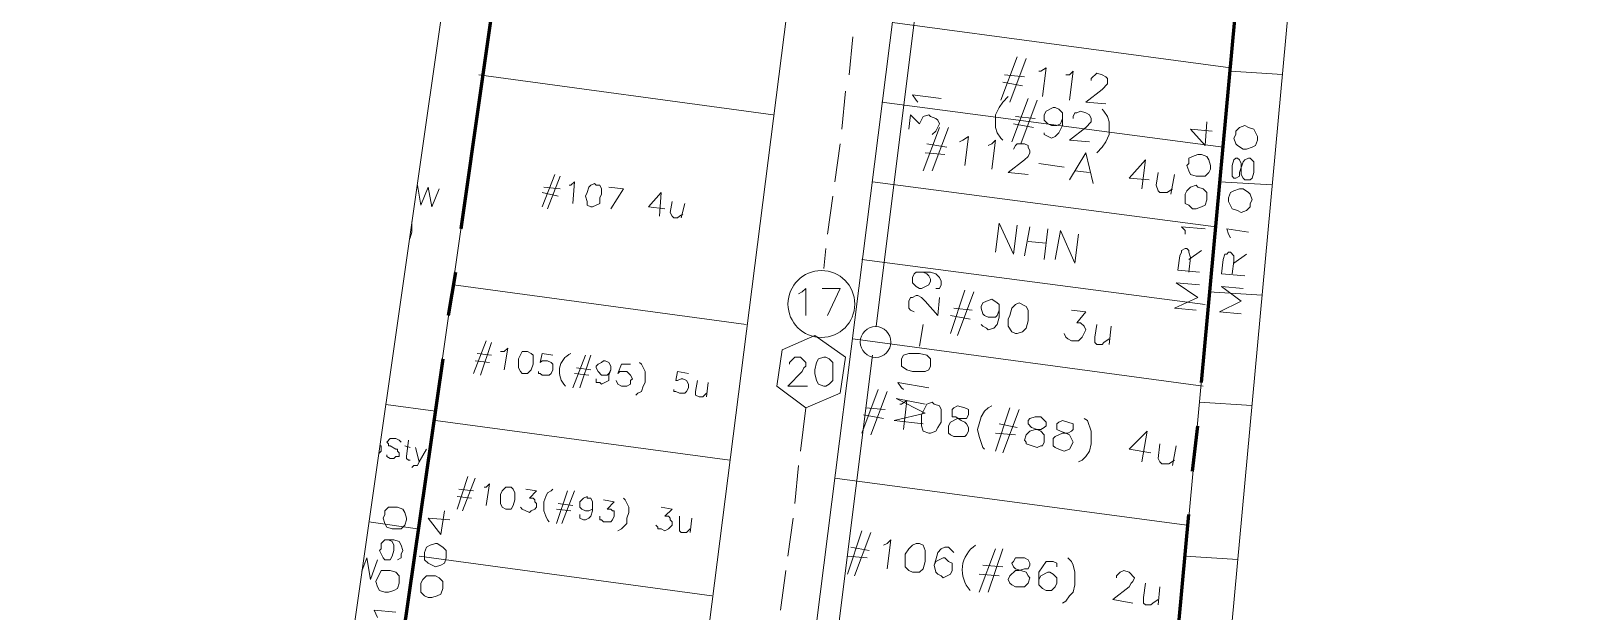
# Model space of a CAD drawing. Header units: millimetres. Extents: x 3.6 to 37.8, y 0.6 to 28.7.
# Drawn here: x 12.4 to 15.951, y 11.814 to 13.152 of the extents above; entities that cross this region are included whole.
import ezdxf

# ---------------------------------------------------------------- set-up
doc = ezdxf.new("R2010")
doc.units = ezdxf.units.MM
for name, color, linetype in [('PDF_0', 7, 'Continuous'), ('PDF_S45$BOUNDARY-NODE', 3, 'Continuous'), ('PDF_S45$NAME-LANDMARK', 7, 'Continuous'), ('PDF_S45$Passives-TapOffs', 7, 'Continuous'), ('PDF_S45$POLE', 7, 'Continuous'), ('PDF_S45$strand', 7, 'Continuous')]:
    doc.layers.add(name, color=color, linetype=linetype)
for name, color, linetype, true_color in [('PDF_S45$Actives-NodeReceiver', 104, 'Continuous', 0x009525), ('PDF_S45$Cable-565', 23, 'Continuous', 0xdd8a6e), ('PDF_S45$LOTS', 254, 'Continuous', 0xdcdcdc), ('PDF_S45$ROAD', 8, 'Continuous', 0x808080), ('PDF_S45$SDU', 157, 'Continuous', 0x396472)]:
    doc.layers.add(name, color=color, linetype=linetype, true_color=true_color)

msp = doc.modelspace()

# ---------------------------------------------------------------- linework, layer by layer
at = {"layer": 'PDF_0', "lineweight": 9}
msp.add_lwpolyline([(12.3998, 5.3399), (12.8251, 9.1845), (12.5415, 9.0928), (12.5707, 9.7141), (12.6541, 10.0018), (12.7125, 10.4522), (12.9669, 10.5272), (13.3713, 13.3544), (13.5548, 14.6387), (14.2678, 14.5344), (14.543, 14.672), (15.4271, 14.5553), (15.3145, 13.3293), (15.1185, 11.2069), (15.4271, 11.307), (16.7864, 11.7448), (16.8156, 13.3418), (16.8323, 14.1591), (17.562, 14.4093), (17.9123, 13.3919), (18.6045, 12.4203), (19.3425, 12.487), (20.0848, 12.5537)], dxfattribs=at)
at = {"layer": 'PDF_S45$Actives-NodeReceiver', "lineweight": 18}
for points in [[(15.1143, 12.9415), (15.1101, 12.8873), (15.0768, 12.9249), (15.1268, 12.9207)], [(15.0643, 12.683), (15.0643, 12.6914), (15.0559, 12.6997), (15.1101, 12.6955)], [(15.1685, 12.6747), (15.1644, 12.683), (15.1602, 12.6955), (15.2102, 12.6872)], [(15.0976, 12.5954), (15.0476, 12.5996), (15.0518, 12.633), (15.0559, 12.6413), (15.0559, 12.6455), (15.0643, 12.6497), (15.0684, 12.6497), (15.0726, 12.6455), (15.0726, 12.6413), (15.0768, 12.6288), (15.0726, 12.5954)], [(15.1018, 12.6455), (15.0726, 12.6246)], [(15.2019, 12.5871), (15.1477, 12.5913), (15.1518, 12.6246), (15.156, 12.6371), (15.1602, 12.6371), (15.1644, 12.6413), (15.1685, 12.6413), (15.1769, 12.633), (15.1769, 12.6205), (15.1727, 12.5913)], [(15.2061, 12.6371), (15.1769, 12.6163)], [(15.0893, 12.5079), (15.0393, 12.512), (15.0935, 12.5371), (15.0434, 12.5704), (15.0976, 12.5663)], [(15.1935, 12.4995), (15.1435, 12.5037), (15.1935, 12.5287), (15.1477, 12.5621), (15.1977, 12.5579)], [(13.3546, 12.045), (13.3463, 11.9908), (13.3171, 12.0283), (13.3672, 12.0242)], [(13.2254, 11.9783), (13.2379, 11.9783), (13.2504, 11.9741), (13.2546, 11.9658), (13.2587, 11.9533), (13.2546, 11.945), (13.2546, 11.9366), (13.2462, 11.9324)], [(13.2004, 11.799), (13.192, 11.8157), (13.2421, 11.8115)]]:
    msp.add_lwpolyline(points, dxfattribs=at)
for points in [[(15.1769, 12.904), (15.181, 12.9124), (15.181, 12.9207), (15.1894, 12.929), (15.2019, 12.9332), (15.2102, 12.929), (15.2227, 12.9249), (15.2311, 12.9082), (15.2311, 12.8998), (15.2269, 12.8873), (15.2186, 12.8832), (15.2061, 12.879), (15.1977, 12.879), (15.1852, 12.8873), (15.181, 12.8915)], [(15.0684, 12.8415), (15.0726, 12.8456), (15.0726, 12.8581), (15.081, 12.8623), (15.0935, 12.8665), (15.1018, 12.8665), (15.1143, 12.8623), (15.1185, 12.854), (15.1227, 12.8415), (15.1227, 12.8331), (15.1185, 12.8248), (15.1101, 12.8164), (15.0893, 12.8164), (15.0768, 12.8206), (15.0726, 12.829)], [(15.1727, 12.8164), (15.1727, 12.8415), (15.1769, 12.854), (15.181, 12.8581), (15.1852, 12.8581), (15.1894, 12.854), (15.1935, 12.8456), (15.1935, 12.8206), (15.1977, 12.8123), (15.2019, 12.8081), (15.2144, 12.8081), (15.2186, 12.8123), (15.2227, 12.8248), (15.2227, 12.8498), (15.2144, 12.8581), (15.2102, 12.8581), (15.2019, 12.854), (15.1977, 12.8498), (15.1894, 12.8248), (15.1894, 12.8164), (15.181, 12.8123), (15.1769, 12.8123)], [(15.0643, 12.7539), (15.0643, 12.7747), (15.0684, 12.7831), (15.0768, 12.7914), (15.0893, 12.7956), (15.0935, 12.7914), (15.106, 12.7873), (15.1143, 12.7789), (15.1143, 12.7622), (15.1101, 12.7497), (15.1018, 12.7456), (15.0893, 12.7414), (15.081, 12.7414), (15.0726, 12.7497)], [(15.1644, 12.7581), (15.1644, 12.7664), (15.1685, 12.7789), (15.1769, 12.7831), (15.1894, 12.7873), (15.1977, 12.7873), (15.2102, 12.7789), (15.2144, 12.7747), (15.2186, 12.7622), (15.2144, 12.7539), (15.2144, 12.7456), (15.2061, 12.7372), (15.1935, 12.733), (15.1852, 12.7372), (15.1727, 12.7414)], [(13.2129, 12.0283), (13.217, 12.0367), (13.217, 12.045), (13.2254, 12.0534), (13.2462, 12.0534), (13.2587, 12.0492), (13.2629, 12.0409), (13.2671, 12.0283), (13.2671, 12.0242), (13.2629, 12.0117), (13.2546, 12.0033), (13.2337, 12.0033), (13.2212, 12.0075), (13.217, 12.0158)], [(13.2337, 11.9741), (13.2379, 11.9658), (13.2379, 11.9533), (13.2337, 11.9408), (13.2296, 11.9324), (13.217, 11.9324), (13.2129, 11.9366), (13.2045, 11.9533), (13.2087, 11.9575), (13.2087, 11.97), (13.217, 11.9783), (13.2254, 11.9783)], [(13.3088, 11.9324), (13.3088, 11.9491), (13.3129, 11.9616), (13.3213, 11.9658), (13.3338, 11.97), (13.338, 11.97), (13.3505, 11.9616), (13.3588, 11.9533), (13.3588, 11.9366), (13.3546, 11.9241), (13.3463, 11.9199), (13.3338, 11.9158), (13.3171, 11.9241)], [(13.1962, 11.8824), (13.2087, 11.9074), (13.2296, 11.9074), (13.2421, 11.9033), (13.2504, 11.8949), (13.2504, 11.8782), (13.2462, 11.8657), (13.2379, 11.8616), (13.2254, 11.8574), (13.217, 11.8574), (13.2045, 11.8616), (13.2004, 11.8699)], [(13.3004, 11.8574), (13.3004, 11.8782), (13.3046, 11.8866), (13.3129, 11.8949), (13.3338, 11.8949), (13.3421, 11.8907), (13.3505, 11.8824), (13.3505, 11.8657), (13.3463, 11.8532), (13.338, 11.849), (13.3255, 11.8449), (13.3171, 11.8449), (13.3088, 11.849)]]:
    msp.add_lwpolyline(points, close=True, dxfattribs=at)
at = {"layer": 'PDF_S45$BOUNDARY-NODE', "lineweight": 60}
for points in [[(13.4839, 13.3377), (13.3922, 12.6955)], [(15.1018, 12.3411), (15.1935, 13.3377)], [(13.3797, 12.5954), (13.363, 12.4954)], [(13.3505, 12.3953), (13.2045, 11.382)], [(16.9115, 12.3786), (16.899, 11.724), (16.874, 11.2861), (16.5112, 11.1694), (16.1568, 11.0568), (15.8357, 10.9567), (15.2311, 10.7607), (15.2811, 11.136), (14.9809, 11.0401), (15.0726, 12.0367)], [(15.081, 12.1368), (15.0935, 12.241)]]:
    msp.add_lwpolyline(points, dxfattribs=at)
at = {"layer": 'PDF_S45$Cable-565', "lineweight": 13}
for points in [[(14.297, 13.1375), (14.2887, 13.05)], [(14.2803, 13.0124), (14.272, 12.9249)], [(14.2678, 12.8915), (14.2553, 12.8039)], [(14.2512, 12.7706), (14.2387, 12.683)], [(14.2345, 12.6497), (14.2303, 12.6038)], [(14.1886, 12.2827), (14.1761, 12.1826)], [(14.1719, 12.1493), (14.1636, 12.0617)], [(14.1594, 12.0283), (14.1469, 11.9408)], [(14.1427, 11.9074), (14.1302, 11.8157)]]:
    msp.add_lwpolyline(points, dxfattribs=at)
at = {"layer": 'PDF_S45$LOTS', "lineweight": 0}
for points in [[(13.0711, 10.4355), (13.4839, 13.3377)], [(14.9809, 11.0401), (15.1935, 13.3377)], [(15.1685, 13.0666), (14.3888, 13.1709)], [(14.1136, 12.9582), (13.4339, 13.05)], [(15.2887, 13.0508), (15.1685, 13.0583)], [(15.1518, 12.8832), (14.3637, 12.9874)], [(15.1352, 12.6997), (14.3429, 12.8039)], [(15.2653, 12.7964), (15.1435, 12.8039)], [(15.1101, 12.5204), (14.3179, 12.6246)], [(15.2418, 12.5421), (15.1185, 12.5496)], [(15.106, 12.3327), (14.297, 12.4412)], [(13.3338, 12.2744), (13.2191, 12.2904)], [(15.2183, 12.2879), (15.0976, 12.2952)], [(14.0135, 12.1618), (13.3338, 12.2535)], [(15.0684, 12.0117), (14.2553, 12.1201)], [(13.2921, 12.0033), (13.1804, 12.0195)], [(13.9718, 11.849), (13.2963, 11.9408)], [(15.1855, 11.933), (15.0643, 11.9408)]]:
    msp.add_lwpolyline(points, dxfattribs=at)
msp.add_lwpolyline([(13.3755, 12.5663), (14.051, 12.4745)], close=True, dxfattribs=at)
at = {"layer": 'PDF_S45$NAME-LANDMARK', "lineweight": 0}
msp.add_lwpolyline([(13.2795, 12.7124), (13.2796, 12.7122), (13.2796, 12.6872), (13.2754, 12.6747), (13.2739, 12.6731)], dxfattribs=at)
at = {"layer": 'PDF_S45$Passives-TapOffs', "lineweight": 9}
for points in [[(14.1719, 12.5454), (14.1803, 12.5496), (14.1886, 12.5579), (14.1886, 12.4954)], [(14.2261, 12.5579), (14.2678, 12.5579), (14.2387, 12.4954)], [(14.1511, 12.3828), (14.1511, 12.387), (14.1636, 12.3995), (14.1761, 12.3995), (14.1886, 12.387), (14.1886, 12.3786), (14.1844, 12.3744), (14.1803, 12.3661), (14.1469, 12.3327), (14.1928, 12.3327)]]:
    msp.add_lwpolyline(points, dxfattribs=at)
for points in [[(14.2678, 12.3161), (14.1886, 12.2827), (14.1219, 12.3327), (14.1344, 12.4161), (14.2095, 12.4495), (14.2803, 12.3995)], [(14.2303, 12.3995), (14.2345, 12.3995), (14.2428, 12.3953), (14.2512, 12.387), (14.2512, 12.3453), (14.2428, 12.3369), (14.2345, 12.3327), (14.2303, 12.3327), (14.2178, 12.3369), (14.2136, 12.3453), (14.2095, 12.3619), (14.2095, 12.3703), (14.2136, 12.387), (14.2178, 12.3953)]]:
    msp.add_lwpolyline(points, close=True, dxfattribs=at)
msp.add_circle((14.2246, 12.5218), 0.0771, dxfattribs=at)
at = {"layer": 'PDF_S45$POLE', "lineweight": 0}
for points in [[(14.468, 12.5913), (14.4722, 12.5871), (14.4763, 12.5788), (14.4763, 12.5746), (14.4722, 12.5663), (14.4555, 12.5579), (14.4513, 12.5579), (14.443, 12.5621), (14.4346, 12.5704), (14.4346, 12.5829), (14.4388, 12.5913), (14.443, 12.5954), (14.4597, 12.5954)], [(14.4096, 12.3786), (14.4096, 12.3953), (14.4138, 12.4036), (14.4263, 12.4078), (14.4513, 12.4078), (14.468, 12.4036), (14.4763, 12.3953), (14.4763, 12.3786), (14.4722, 12.3703), (14.4638, 12.3661), (14.4346, 12.3661), (14.4221, 12.3703)]]:
    msp.add_lwpolyline(points, close=True, dxfattribs=at)
for points in [[(14.4597, 12.5954), (14.4763, 12.5954), (14.4888, 12.5913), (14.4972, 12.5829), (14.5014, 12.5746), (14.5014, 12.5663), (14.4972, 12.5579), (14.4888, 12.5579)], [(14.4388, 12.5037), (14.4305, 12.5079), (14.4263, 12.512), (14.4263, 12.5287), (14.4305, 12.5371), (14.4346, 12.5371), (14.443, 12.5412), (14.4471, 12.5412), (14.4555, 12.5371), (14.4638, 12.5287), (14.493, 12.4954), (14.4972, 12.5371)], [(14.4597, 12.4745), (14.4513, 12.4245)], [(14.4138, 12.3244), (14.4096, 12.3286), (14.4013, 12.3411), (14.4722, 12.3286)], [(14.4597, 12.2452), (14.3929, 12.2535), (14.4638, 12.2702), (14.3971, 12.3036), (14.4638, 12.291)]]:
    msp.add_lwpolyline(points, dxfattribs=at)
msp.add_circle((14.3497, 12.4342), 0.0354, dxfattribs=at)
at = {"layer": 'PDF_S45$ROAD', "lineweight": 0}
for points in [[(14.1636, 13.3377), (13.78, 10.3229)], [(14.0427, 10.4355), (14.4096, 13.3377)]]:
    msp.add_lwpolyline(points, dxfattribs=at)
at = {"layer": 'PDF_S45$SDU', "lineweight": 0}
for points in [[(14.639, 12.9916), (14.6765, 13.0917)], [(14.6598, 12.9874), (14.6973, 13.0875)], [(14.689, 13.0249), (14.6431, 13.0333)], [(14.6932, 13.0458), (14.6473, 13.05)], [(14.7265, 13.0583), (14.7307, 13.0583), (14.7432, 13.0666), (14.7349, 12.9999)], [(14.7891, 13.05), (14.7974, 13.05), (14.8057, 13.0583), (14.7974, 12.9916)], [(14.8474, 13.0374), (14.8474, 13.0416), (14.86, 13.0541), (14.8725, 13.05), (14.8808, 13.0458), (14.885, 13.0416), (14.885, 13.0291), (14.8725, 13.0166), (14.8349, 12.9874), (14.8808, 12.9832)], [(14.6431, 12.8998), (14.639, 12.904), (14.6306, 12.9165), (14.6264, 12.929), (14.6264, 12.9582), (14.6348, 12.9749), (14.6431, 12.9874), (14.6556, 12.9999)], [(14.664, 12.8957), (14.7015, 12.9957)], [(14.6848, 12.8915), (14.7224, 12.9916)], [(14.8057, 12.9499), (14.8057, 12.9541), (14.8099, 12.9624), (14.8141, 12.9624), (14.8224, 12.9666), (14.8349, 12.9624), (14.8433, 12.9582), (14.8474, 12.9499), (14.8474, 12.9415), (14.8349, 12.929), (14.7974, 12.8998), (14.8433, 12.8957)], [(14.8725, 12.9707), (14.8766, 12.9666), (14.885, 12.9541), (14.8891, 12.9415), (14.8891, 12.9124), (14.8808, 12.8957), (14.8725, 12.8832), (14.86, 12.8707)], [(14.4597, 12.829), (14.4972, 12.929)], [(14.4805, 12.829), (14.518, 12.929)], [(14.714, 12.929), (14.6681, 12.9374)], [(14.7182, 12.9499), (14.6723, 12.9541)], [(14.7807, 12.9499), (14.7807, 12.9332), (14.7724, 12.9165), (14.764, 12.9082), (14.7557, 12.904), (14.739, 12.9124), (14.739, 12.9165)], [(14.5139, 12.8832), (14.468, 12.8915)], [(14.543, 12.8957), (14.5514, 12.8998), (14.5639, 12.9082), (14.5556, 12.8415)], [(14.6098, 12.8873), (14.6181, 12.8915), (14.6264, 12.8998), (14.6181, 12.8331)], [(14.6681, 12.879), (14.6723, 12.8873), (14.6765, 12.8915), (14.6932, 12.8915), (14.7015, 12.8873), (14.7015, 12.8832), (14.7057, 12.8748), (14.7057, 12.8707), (14.7015, 12.8623), (14.6932, 12.854), (14.6556, 12.8248), (14.7015, 12.8206)], [(14.5097, 12.8665), (14.4638, 12.8707)], [(14.7974, 12.8081), (14.8349, 12.8707), (14.8516, 12.7998)], [(13.5798, 12.7456), (13.609, 12.8206)], [(14.7849, 12.8373), (14.7265, 12.8456)], [(14.8433, 12.8248), (14.8099, 12.829)], [(14.9809, 12.8081), (14.935, 12.8123), (14.9725, 12.854), (14.9642, 12.7873)], [(15.0351, 12.7873), (15.0226, 12.7789), (15.0059, 12.7789), (15.0017, 12.7831), (14.9976, 12.7956), (15.0017, 12.8248)], [(15.0309, 12.7747), (15.0393, 12.8206)], [(13.3421, 12.7873), (13.3255, 12.7456), (13.3171, 12.7914), (13.3004, 12.7497), (13.2921, 12.7956)], [(13.6215, 12.7873), (13.584, 12.7914)], [(13.5923, 12.7414), (13.6215, 12.8164)], [(13.6424, 12.7956), (13.6465, 12.7956), (13.6549, 12.8039), (13.6507, 12.7539)], [(13.7341, 12.7914), (13.7675, 12.7873), (13.7383, 12.7414)], [(13.6173, 12.7706), (13.5798, 12.7789)], [(13.8634, 12.7414), (13.8258, 12.7456), (13.855, 12.7789), (13.8509, 12.7247)], [(13.9051, 12.7289), (13.8967, 12.7247), (13.8926, 12.7205), (13.8842, 12.7205), (13.88, 12.7247), (13.8759, 12.733), (13.88, 12.7581)], [(13.9009, 12.7205), (13.9092, 12.7539)], [(14.6264, 12.6413), (14.6348, 12.708), (14.6681, 12.6371), (14.6765, 12.7039)], [(14.6932, 12.633), (14.7057, 12.6997)], [(14.739, 12.6246), (14.7474, 12.6955)], [(14.764, 12.6246), (14.7766, 12.6914), (14.8099, 12.6163), (14.8183, 12.683)], [(14.7432, 12.6622), (14.7015, 12.6663)], [(14.5222, 12.4537), (14.5556, 12.5537)], [(14.5389, 12.4495), (14.5764, 12.5496)], [(14.5722, 12.5079), (14.5305, 12.512)], [(14.6348, 12.5079), (14.6348, 12.4912), (14.6306, 12.4745), (14.6223, 12.4662), (14.6098, 12.462), (14.6056, 12.4662), (14.5973, 12.4704), (14.5931, 12.4745)], [(14.8016, 12.5079), (14.8349, 12.5037), (14.8141, 12.4787), (14.8224, 12.4787), (14.8308, 12.4704), (14.8349, 12.462), (14.8266, 12.4453), (14.8183, 12.437), (14.8016, 12.437), (14.7932, 12.4412), (14.7891, 12.4453), (14.7849, 12.4537)], [(14.5681, 12.487), (14.5222, 12.4954)], [(14.8891, 12.4412), (14.8766, 12.4328), (14.8725, 12.4287), (14.86, 12.4287), (14.8558, 12.4328), (14.8558, 12.4453), (14.86, 12.4745)], [(14.8891, 12.4287), (14.8933, 12.4704)], [(14.3179, 12.2243), (14.3554, 12.3244)], [(14.3387, 12.2202), (14.3763, 12.3202)], [(14.4054, 12.291), (14.4096, 12.291), (14.4221, 12.2994), (14.4138, 12.2327)], [(14.6014, 12.1868), (14.5973, 12.191), (14.5889, 12.216), (14.5847, 12.2327), (14.5889, 12.2452), (14.5931, 12.2619), (14.6014, 12.2744), (14.6098, 12.2827), (14.6181, 12.2869)], [(14.3679, 12.2577), (14.322, 12.266)], [(14.3721, 12.2785), (14.3262, 12.2827)], [(14.6264, 12.1826), (14.6598, 12.2827)], [(14.6431, 12.1785), (14.6807, 12.2785)], [(14.8308, 12.2577), (14.8391, 12.2535), (14.8474, 12.2285), (14.8474, 12.1993), (14.8433, 12.1826), (14.8349, 12.1701), (14.8266, 12.1618), (14.8183, 12.1576)], [(13.2085, 12.216), (13.2087, 12.216), (13.2084, 12.2156)], [(14.6723, 12.2202), (14.6264, 12.2243)], [(14.6765, 12.2368), (14.6348, 12.2452)], [(14.9851, 12.1785), (14.935, 12.1868), (14.9767, 12.2285), (14.9642, 12.1576)], [(13.2055, 12.1951), (13.2087, 12.1951), (13.2087, 12.1826), (13.2029, 12.1768)], [(13.2212, 12.1743), (13.2212, 12.1701), (13.2296, 12.166), (13.2379, 12.166), (13.2421, 12.1701), (13.2504, 12.1701), (13.2504, 12.1785), (13.2462, 12.1826), (13.2462, 12.1868), (13.2421, 12.1868), (13.2296, 12.1951), (13.2254, 12.1951), (13.2254, 12.1993), (13.2212, 12.2035), (13.2296, 12.2118), (13.2421, 12.2118), (13.2504, 12.2077), (13.2546, 12.2035)], [(13.2754, 12.191), (13.2629, 12.1951)], [(13.2754, 12.1618), (13.2713, 12.1618), (13.2671, 12.166), (13.2671, 12.1701), (13.2713, 12.2077)], [(13.3129, 12.1868), (13.2963, 12.1576), (13.2879, 12.191)], [(15.0393, 12.1618), (15.0267, 12.1534), (15.0101, 12.1534), (15.0059, 12.1576), (15.0017, 12.166), (15.0059, 12.1993)], [(15.0351, 12.1493), (15.0434, 12.1951)], [(13.2963, 12.1576), (13.2921, 12.1493), (13.2838, 12.1493), (13.2796, 12.1451)], [(13.3838, 12.0492), (13.4089, 12.1243)], [(13.3963, 12.045), (13.4255, 12.1201)], [(13.4172, 12.0742), (13.3838, 12.0784)], [(13.4214, 12.0909), (13.388, 12.0951)], [(13.4464, 12.0992), (13.4506, 12.0992), (13.4589, 12.1076), (13.4506, 12.0575)], [(13.5423, 12.0951), (13.5673, 12.0909), (13.5506, 12.0742), (13.559, 12.0742), (13.5631, 12.07), (13.5631, 12.0659), (13.5673, 12.0617), (13.5673, 12.0534), (13.5631, 12.0492), (13.5548, 12.045), (13.5506, 12.0409), (13.5339, 12.0492), (13.5298, 12.0534)], [(13.5965, 12.02), (13.5923, 12.0242), (13.5882, 12.0325), (13.584, 12.045), (13.584, 12.0659), (13.5882, 12.0784), (13.5923, 12.0867), (13.6007, 12.0909), (13.6048, 12.0951)], [(13.6132, 12.0158), (13.6382, 12.0909)], [(13.6257, 12.0158), (13.6549, 12.0909)], [(13.6966, 12.0492), (13.6966, 12.0659), (13.6924, 12.0742), (13.6841, 12.0742), (13.6841, 12.0784), (13.6757, 12.0742), (13.6674, 12.0659), (13.6674, 12.0534), (13.6716, 12.0492), (13.6799, 12.045), (13.6882, 12.045), (13.6966, 12.0492), (13.6966, 12.045), (13.6924, 12.0325), (13.6882, 12.0283), (13.6799, 12.0242), (13.6757, 12.0242), (13.6674, 12.0283), (13.6674, 12.0367)], [(13.7675, 12.0742), (13.7716, 12.07), (13.78, 12.0534), (13.78, 12.0409), (13.7758, 12.0283), (13.7758, 12.0158), (13.7633, 12.0033), (13.755, 11.9992)], [(13.6465, 12.045), (13.6132, 12.0492)], [(13.6507, 12.0575), (13.6173, 12.0617)], [(13.7216, 12.07), (13.7466, 12.0659), (13.7299, 12.0492), (13.7383, 12.0492), (13.7424, 12.045), (13.7466, 12.045), (13.7466, 12.0325), (13.7424, 12.0242), (13.7383, 12.02), (13.7216, 12.02), (13.7174, 12.0242), (13.7133, 12.0242), (13.7133, 12.0325)], [(13.855, 12.0534), (13.88, 12.0492), (13.8634, 12.0325), (13.8717, 12.0325), (13.8759, 12.0283), (13.8759, 12.0242), (13.88, 12.02), (13.88, 12.0117), (13.8717, 12.0033), (13.8634, 11.9992), (13.855, 12.0033), (13.8467, 12.0033), (13.8467, 12.0075), (13.8425, 12.0117)], [(13.9217, 12.0033), (13.9134, 11.995), (13.9009, 11.995), (13.8967, 11.9992), (13.8967, 12.0325)], [(13.9217, 11.995), (13.9259, 12.0283)], [(14.2845, 11.8991), (14.3179, 11.9992)], [(14.3012, 11.8949), (14.3387, 11.995)], [(14.3679, 11.9658), (14.3763, 11.97), (14.3846, 11.9783), (14.3763, 11.9116)], [(13.2004, 11.9324), (13.1837, 11.8866), (13.1753, 11.9366), (13.164, 11.9056)], [(14.3304, 11.9366), (14.2845, 11.9408)], [(14.3346, 11.9533), (14.2929, 11.9616)], [(14.4847, 11.9199), (14.4888, 11.9324), (14.493, 11.9491), (14.5014, 11.9575), (14.5097, 11.9616), (14.518, 11.9616), (14.5305, 11.9491)], [(14.5889, 11.8574), (14.6264, 11.9575)], [(14.6098, 11.8574), (14.6431, 11.9575)], [(14.7932, 11.9366), (14.8016, 11.9283), (14.8057, 11.9199), (14.8099, 11.9033), (14.8099, 11.8741), (14.8057, 11.8574), (14.7974, 11.849), (14.7891, 11.8365), (14.7807, 11.8324)], [(14.6348, 11.8949), (14.5889, 11.8991)], [(14.6431, 11.9158), (14.5973, 11.9199)], [(14.7265, 11.8866), (14.7265, 11.9033), (14.7432, 11.9283), (14.7599, 11.9283), (14.7682, 11.9241), (14.7682, 11.9158)], [(14.9058, 11.8907), (14.9058, 11.8949), (14.9142, 11.9033), (14.9225, 11.9074), (14.935, 11.9033), (14.9475, 11.8907), (14.9434, 11.8824), (14.9392, 11.8782), (14.935, 11.8699), (14.8975, 11.8407), (14.9434, 11.8324)], [(15.0017, 11.8407), (14.9892, 11.8324), (14.9851, 11.8282), (14.9725, 11.8282), (14.9684, 11.8324), (14.9684, 11.8449), (14.9725, 11.8782)], [(15.0017, 11.8282), (15.0059, 11.8699)]]:
    msp.add_lwpolyline(points, dxfattribs=at)
for points in [[(14.7766, 12.9374), (14.7682, 12.9332), (14.7557, 12.9332), (14.7474, 12.9374), (14.739, 12.9457), (14.739, 12.9582), (14.7432, 12.9666), (14.7599, 12.9749), (14.764, 12.9749), (14.7724, 12.9707), (14.7807, 12.9624), (14.7807, 12.9499)], [(13.7007, 12.7998), (13.7049, 12.7956), (13.7133, 12.7956), (13.7174, 12.7873), (13.7174, 12.7747), (13.7133, 12.7664), (13.7133, 12.7539), (13.6966, 12.7456), (13.6924, 12.7456), (13.6841, 12.7497), (13.6841, 12.7581), (13.6799, 12.7706), (13.6841, 12.7789), (13.6882, 12.7914), (13.6924, 12.7956)], [(14.6306, 12.4954), (14.6264, 12.4912), (14.6098, 12.4912), (14.6014, 12.4954), (14.5973, 12.4995), (14.5931, 12.512), (14.5931, 12.5162), (14.5973, 12.5246), (14.6056, 12.5287), (14.6181, 12.5329), (14.6306, 12.5246), (14.6348, 12.5204), (14.6348, 12.5079)], [(14.6807, 12.5246), (14.6973, 12.5162), (14.7015, 12.5079), (14.7015, 12.4829), (14.6973, 12.4662), (14.689, 12.4578), (14.6765, 12.4537), (14.6723, 12.4537), (14.664, 12.4578), (14.6556, 12.4704), (14.6556, 12.487), (14.6598, 12.4954), (14.664, 12.512), (14.6723, 12.5204)], [(13.4506, 12.437), (13.4214, 12.3619)], [(13.4631, 12.4328), (13.438, 12.3578)], [(13.4297, 12.4078), (13.4631, 12.4036)], [(13.4923, 12.3703), (13.5006, 12.4203), (13.4923, 12.412), (13.4839, 12.412), (13.4923, 12.412), (13.5006, 12.4203)], [(13.5339, 12.412), (13.5465, 12.412), (13.5548, 12.4078), (13.559, 12.4036), (13.559, 12.3828), (13.5548, 12.3703), (13.5465, 12.3619), (13.5339, 12.3619), (13.5298, 12.3661), (13.5256, 12.3744), (13.5256, 12.3953)], [(13.5339, 12.412), (13.5465, 12.412), (13.5548, 12.4078), (13.559, 12.4036), (13.559, 12.3828), (13.5548, 12.3703), (13.5465, 12.3619), (13.5339, 12.3619), (13.5298, 12.3661), (13.5256, 12.3744), (13.5256, 12.3953)], [(13.6048, 12.4036), (13.5798, 12.4078), (13.5756, 12.387), (13.5798, 12.3911), (13.5923, 12.3911), (13.6007, 12.387), (13.6048, 12.3828), (13.6048, 12.3703), (13.6007, 12.3619), (13.5965, 12.3578), (13.5798, 12.3578), (13.5756, 12.3619), (13.5715, 12.3619), (13.5715, 12.3661), (13.5715, 12.3619), (13.5756, 12.3619), (13.5798, 12.3578), (13.5965, 12.3578), (13.6007, 12.3619), (13.6048, 12.3703), (13.6048, 12.3828), (13.6007, 12.387), (13.5923, 12.3911), (13.5798, 12.3911), (13.5756, 12.387), (13.5798, 12.4078)], [(13.6799, 12.4036), (13.6507, 12.3286)], [(13.6924, 12.4036), (13.6674, 12.3286)], [(13.4255, 12.3911), (13.4589, 12.387)], [(13.6549, 12.3619), (13.6882, 12.3578)], [(13.659, 12.3744), (13.6924, 12.3703)], [(13.7341, 12.3619), (13.7299, 12.3578), (13.7174, 12.3578), (13.7091, 12.3661), (13.7049, 12.3744), (13.7049, 12.3786), (13.7091, 12.3828), (13.7174, 12.387), (13.7216, 12.3911), (13.7258, 12.3911), (13.7341, 12.387), (13.7383, 12.3786), (13.7383, 12.3703)], [(13.7049, 12.3786), (13.7091, 12.3828), (13.7174, 12.387), (13.7216, 12.3911), (13.7258, 12.3911), (13.7341, 12.387), (13.7383, 12.3786), (13.7383, 12.3703), (13.7341, 12.3578), (13.7341, 12.3453), (13.7174, 12.3369), (13.7133, 12.3411), (13.7049, 12.3411), (13.7049, 12.3494), (13.7049, 12.3411), (13.7133, 12.3411), (13.7174, 12.3369), (13.7341, 12.3453), (13.7341, 12.3578), (13.7383, 12.3703), (13.7341, 12.3619), (13.7299, 12.3578), (13.7174, 12.3578), (13.7091, 12.3661), (13.7049, 12.3744)], [(13.7841, 12.3828), (13.7633, 12.3828), (13.755, 12.3619), (13.7591, 12.3661), (13.7758, 12.3661), (13.7841, 12.3578), (13.7883, 12.3494), (13.7841, 12.3453), (13.7841, 12.3369), (13.7758, 12.3327), (13.7633, 12.3327), (13.755, 12.3369), (13.7508, 12.3453), (13.755, 12.3369), (13.7633, 12.3327), (13.7758, 12.3327), (13.7841, 12.3369), (13.7841, 12.3453), (13.7883, 12.3494), (13.7841, 12.3578), (13.7758, 12.3661), (13.7591, 12.3661), (13.755, 12.3619), (13.7633, 12.3828)], [(13.7966, 12.3119), (13.8008, 12.3161), (13.8092, 12.3202), (13.8133, 12.3327), (13.8175, 12.3411), (13.8175, 12.3661), (13.8092, 12.3828), (13.805, 12.387), (13.8092, 12.3828), (13.8175, 12.3661), (13.8175, 12.3411), (13.8133, 12.3327), (13.8092, 12.3202), (13.8008, 12.3161)], [(13.9176, 12.3619), (13.8926, 12.3661), (13.8884, 12.3453), (13.8926, 12.3453), (13.9009, 12.3494), (13.9051, 12.3494), (13.9134, 12.3453), (13.9176, 12.3369), (13.9176, 12.3286), (13.9134, 12.3202), (13.9092, 12.3161), (13.8967, 12.3161), (13.8884, 12.3202), (13.8842, 12.3202), (13.8842, 12.3244), (13.8842, 12.3202), (13.8884, 12.3202), (13.8967, 12.3161), (13.9092, 12.3161), (13.9134, 12.3202), (13.9176, 12.3286), (13.9176, 12.3369), (13.9134, 12.3453), (13.9051, 12.3494), (13.9009, 12.3494), (13.8926, 12.3453), (13.8884, 12.3453), (13.8926, 12.3661)], [(13.9384, 12.3453), (13.9343, 12.3202), (13.9343, 12.3119), (13.9426, 12.3077), (13.9509, 12.3077), (13.9593, 12.3161), (13.9509, 12.3077), (13.9426, 12.3077), (13.9343, 12.3119), (13.9343, 12.3202)], [(13.9634, 12.3411), (13.9593, 12.3077)], [(14.4805, 12.2952), (14.4847, 12.291), (14.4972, 12.2869), (14.5014, 12.2785), (14.5014, 12.2493), (14.493, 12.2368), (14.4888, 12.2285), (14.4763, 12.2243), (14.4722, 12.2243), (14.4597, 12.2285), (14.4555, 12.241), (14.4555, 12.266), (14.468, 12.291)], [(14.5389, 12.2869), (14.5556, 12.2827), (14.5639, 12.2785), (14.5639, 12.266), (14.5597, 12.2577), (14.5389, 12.2577), (14.5222, 12.2493), (14.518, 12.241), (14.518, 12.2243), (14.5222, 12.2202), (14.5305, 12.216), (14.5556, 12.216), (14.5597, 12.2202), (14.5639, 12.2285), (14.5639, 12.2368), (14.5597, 12.2452), (14.5556, 12.2493), (14.5472, 12.2535), (14.5347, 12.2619), (14.5264, 12.2619), (14.5264, 12.2785), (14.5305, 12.2827)], [(14.7182, 12.2619), (14.7307, 12.2619), (14.7432, 12.2493), (14.7432, 12.241), (14.739, 12.2368), (14.7307, 12.2327), (14.7182, 12.2327), (14.7057, 12.2285), (14.6973, 12.2202), (14.6932, 12.2077), (14.6973, 12.2035), (14.6973, 12.1993), (14.7224, 12.191), (14.7307, 12.1951), (14.7349, 12.1951), (14.739, 12.2035), (14.739, 12.2202), (14.7307, 12.2285), (14.7224, 12.2327), (14.7098, 12.2368), (14.7015, 12.2452), (14.7015, 12.2535), (14.7057, 12.2577)], [(14.7807, 12.2535), (14.8057, 12.2452), (14.8057, 12.2327), (14.8016, 12.2285), (14.7932, 12.2243), (14.7807, 12.2243), (14.764, 12.216), (14.7599, 12.2118), (14.7599, 12.1951), (14.764, 12.191), (14.7724, 12.1868), (14.7849, 12.1826), (14.7974, 12.1868), (14.8057, 12.2035), (14.7974, 12.2202), (14.7891, 12.2243), (14.7766, 12.2285), (14.7682, 12.2327), (14.7682, 12.2452), (14.7724, 12.2493)], [(13.4964, 12.0992), (13.5089, 12.0992), (13.5131, 12.0951), (13.5173, 12.0867), (13.5173, 12.07), (13.5131, 12.0575), (13.5089, 12.0492), (13.4964, 12.0492), (13.4881, 12.0534), (13.4839, 12.0617), (13.4839, 12.0826), (13.4881, 12.0909)], [(14.443, 11.97), (14.4513, 11.97), (14.4597, 11.9658), (14.4638, 11.9533), (14.4638, 11.9283), (14.4597, 11.9116), (14.4513, 11.9033), (14.4346, 11.9033), (14.4263, 11.9074), (14.418, 11.9158), (14.418, 11.945), (14.4263, 11.9575), (14.4346, 11.9658)], [(14.4888, 11.9283), (14.5055, 11.9366), (14.5097, 11.9366), (14.518, 11.9283), (14.5264, 11.9241), (14.5264, 11.9074), (14.5222, 11.8991), (14.5055, 11.8907), (14.5014, 11.8949), (14.493, 11.8991), (14.4888, 11.9033), (14.4847, 11.9199)], [(14.6723, 11.9366), (14.6932, 11.9366), (14.7015, 11.9324), (14.7057, 11.9241), (14.7057, 11.9199), (14.7015, 11.9116), (14.6932, 11.9116), (14.6807, 11.9074), (14.6723, 11.9074), (14.6598, 11.8949), (14.6556, 11.8866), (14.6598, 11.8782), (14.664, 11.8741), (14.6723, 11.8699), (14.6932, 11.8699), (14.7015, 11.8782), (14.7057, 11.8907), (14.7015, 11.8949), (14.6973, 11.9033), (14.6723, 11.9116), (14.6681, 11.9158), (14.664, 11.9241), (14.6681, 11.9283)], [(14.7307, 11.8949), (14.7474, 11.9033), (14.7515, 11.9033), (14.7599, 11.8991), (14.7682, 11.8907), (14.7682, 11.8782), (14.764, 11.8699), (14.7557, 11.8616), (14.7432, 11.8616), (14.7349, 11.8657), (14.7265, 11.8741), (14.7265, 11.8866)]]:
    msp.add_lwpolyline(points, close=True, dxfattribs=at)
msp.add_lwpolyline([(13.6465, 12.4078, 0.530103), (13.634, 12.3327, -0.530103)], format="xyb", close=True, dxfattribs=at)
msp.add_arc((14.6182, 11.9084), 0.0686, 123.2338, 223.0807, dxfattribs=at)
at = {"layer": 'PDF_S45$strand', "color": 254, "lineweight": 0, "true_color": 0xdcdcdc}
for points in [[(14.4597, 13.3377), (14.3512, 12.4704)], [(14.3429, 12.4036), (14.1886, 11.1777)]]:
    msp.add_lwpolyline(points, dxfattribs=at)
at = {"layer": 'PDF_S45$strand', "lineweight": 0}
for points in [[(14.4471, 12.9874), (14.443, 12.9916), (14.4346, 13.0041), (14.5014, 12.9957)], [(14.4263, 12.9249), (14.4305, 12.9582), (14.4513, 12.9374), (14.4597, 12.9541), (14.4722, 12.9582), (14.4763, 12.9541), (14.4888, 12.9499), (14.493, 12.9457), (14.4972, 12.9374), (14.4888, 12.9207), (14.4805, 12.9124)]]:
    msp.add_lwpolyline(points, dxfattribs=at)

doc.saveas('drawing.dxf')
